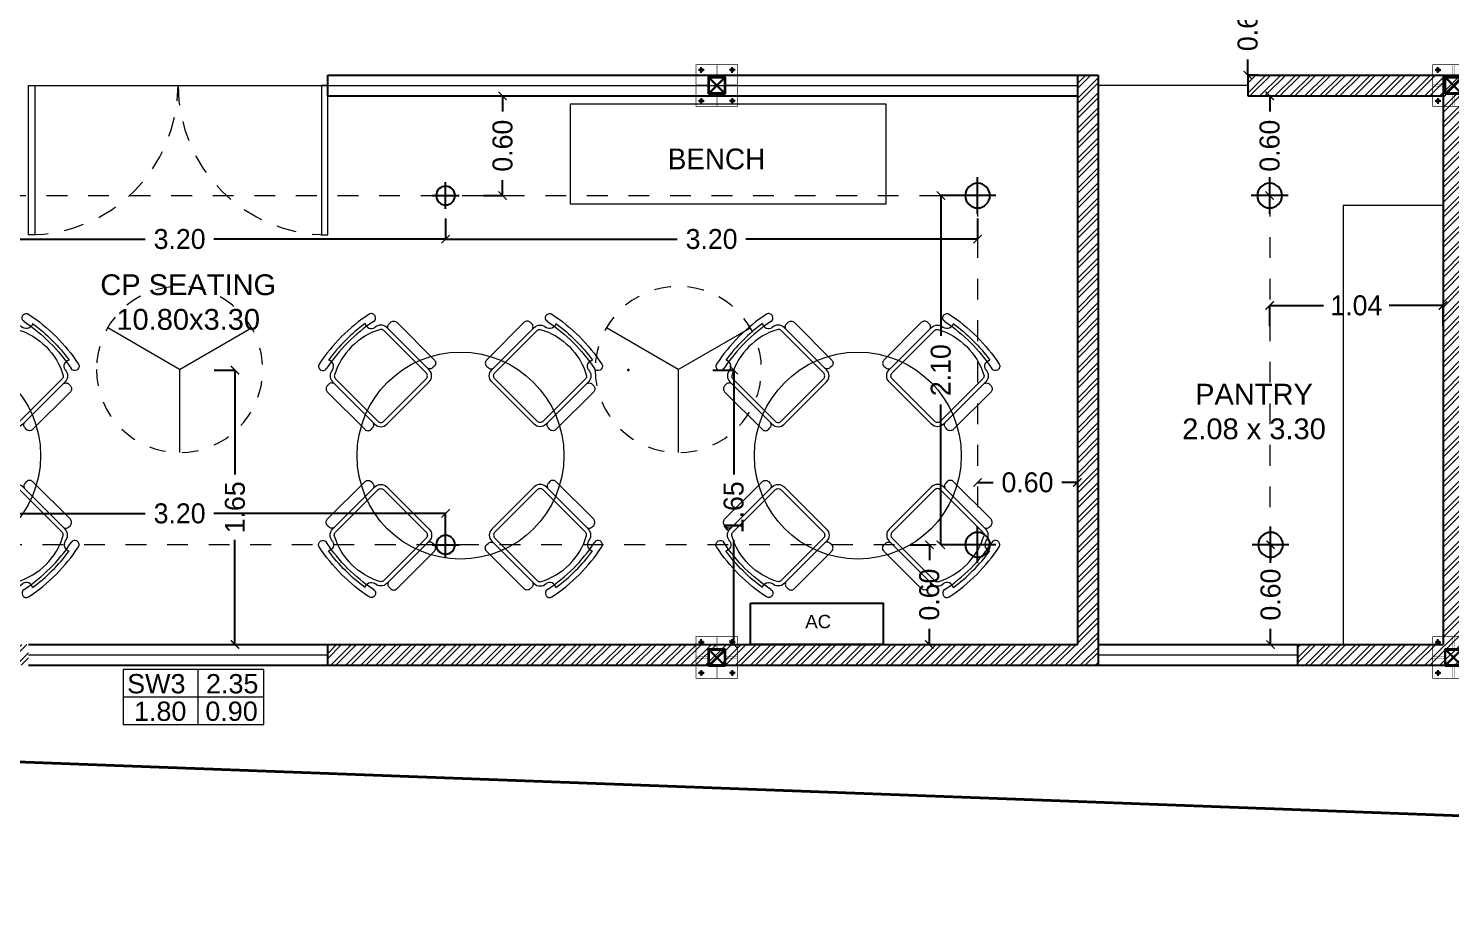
# Model space of a CAD drawing. Header units: metres. Extents: x 494 to 1845, y -666 to 1061.
# Drawn here: x 1493.99 to 1502.54, y 199.04 to 204.41 of the extents above; entities that cross this region are included whole.
import ezdxf

# ---------------------------------------------------------------- set-up
doc = ezdxf.new("R2010")
doc.units = ezdxf.units.M
doc.header["$MEASUREMENT"] = 0
for name, pattern in [('1', [0]), ('141011 - Typical Flr Plans -1 - 1.5 & 1-2 BHK_ Kolshet Namrata1$0$HIDDEN', [0.375, 0.25, -0.125]), ('_ZCAD_DYNDIM_LINETYPE_DATA_NAME_', [0.25, 0.125, -0.125]), ('ACAD_ISO02W100', [15, 12, -3]), ('HIDDEN', [0.375, 0.25, -0.125])]:
    doc.linetypes.add(name, pattern=pattern)
doc.layers.get('Defpoints').update_dxf_attribs({"color": 12})
for name, color, linetype, lineweight in [('A-Wall', 7, 'Continuous', 18), ('ARCHITECTURAL COMMENTS', 2, 'Continuous', 30), ('DIMENSION', 8, 'Continuous', 5), ('ele ref line', 44, 'Continuous', 9), ('elec block', 14, 'Continuous', 9), ('Grid', 1, 'Continuous', 25), ('SCPL_BOLTS', 11, 'Continuous', 15), ('SCPL_ST PLATE', 222, 'Continuous', 0), ('VDA - FALSE CEILING', 7, 'Continuous', 5), ('VDA-DOOR', 23, 'Continuous', 5), ('VDA-DW TAGS', 4, 'Continuous', 9), ('VDA-HATCH', 8, 'Continuous', 9), ('VDA-WALL', 250, 'Continuous', 25), ('VDA-WINDOW', 5, 'Continuous', 9), ('VDA_FURNITURE', 8, 'Continuous', 13)]:
    doc.layers.add(name, color=color, linetype=linetype, lineweight=lineweight)
for name, color, linetype in [('BASE PLATE', 3, 'Continuous'), ('CLOUMN GRID', 7, 'Continuous'), ('COLUMN', 1, 'Continuous'), ('PLOT - SURVEY', 1, '1'), ('SCPL HIDDEN', 8, 'HIDDEN'), ('VDA-TEXT', 250, '1'), ('VDA-WALL BELOW', 8, 'Continuous'), ('VDA_ELECTRICAL FIXTURES', 7, 'Continuous')]:
    doc.layers.add(name, color=color, linetype=linetype)
doc.styles.add('arial', font='arial.ttf', dxfattribs={"height": 0.3})
doc.styles.add('RS', font='GOTHIC.TTF')
doc.styles.get("Standard").update_dxf_attribs({"font": 'arial.ttf'})
doc.dimstyles.new('SMALL', dxfattribs={"dimtxt": 0.16, "dimasz": 0.05, "dimexe": 0, "dimexo": 0, "dimgap": 0.05, "dimtad": 0, "dimdec": 1, "dimzin": 0, "dimdsep": 46, "dimtxsty": 'RS', "dimblk": 'ARCHTICK', "dimcen": 2.5, "dimclrd": 256, "dimclre": 256, "dimclrt": 5, "dimadec": 0, "dimazin": 0, "dimtfac": 1, "dimtofl": 0, "dimtmove": 0, "dimatfit": 3, "dimldrblk": 'ARCHTICK', "dimfxl": 0, "dimtolj": 1, "dimtzin": 0, "dimarcsym": 0})
pattern_1 = [(45, (87.25276, -69.2983), (-0.0450780573, 0.0450780573), []), (45, (87.28281, -69.2983), (-0.0450780573, 0.0450780573), [])]

# ---------------------------------------------------------------- blocks, each defined once
blk = doc.blocks.new('pantry')
at = {"layer": 'VDA_FURNITURE'}
blk.add_lwpolyline([(-0.6, 0), (0, 0), (0, 2.64), (-0.6, 2.64)], close=True, dxfattribs=at)
blk = doc.blocks.new('chair')
at = {"layer": 'VDA_FURNITURE'}
for p, q in [((-0.2311, -0.5111), (-0.2311, -0.5111)), ((0.2311, -0.5111), (0.2311, -0.5111))]:
    blk.add_line(p, q, dxfattribs=at)
for points in [[(0.1798, -0.4623), (0.1798, -0.4623, 0.414214), (0.2311, -0.4109), (0.2311, -0.0514, 0.414214), (0.1798, 0), (-0.1798, 0, 0.414214), (-0.2311, -0.0514), (-0.2311, -0.4109, 0.414214), (-0.1798, -0.4623)], [(0.197, -0.4299, 0.211652), (0.2054, -0.4109), (0.2054, -0.0514, 0.414214), (0.1798, -0.0257), (-0.1798, -0.0257, 0.414214), (-0.2054, -0.0514), (-0.2054, -0.4109, 0.211652), (-0.197, -0.4299)]]:
    blk.add_lwpolyline(points, format="xyb", dxfattribs=at)
for points in [[(-0.2697, -0.0449), (-0.2568, -0.0449, -0.414214), (-0.2311, -0.0706), (-0.2311, -0.3916, -0.414214), (-0.2568, -0.4173), (-0.2697, -0.4173, -0.414214), (-0.2953, -0.3916), (-0.2953, -0.0706, -0.414214)], [(0.2697, -0.0449), (0.2568, -0.0449, 0.414214), (0.2311, -0.0706), (0.2311, -0.3916, 0.414214), (0.2568, -0.4173), (0.2697, -0.4173, 0.414214), (0.2953, -0.3916), (0.2953, -0.0706, 0.414214)]]:
    blk.add_lwpolyline(points, format="xyb", close=True, dxfattribs=at)
for centre, radius, start, end in [((-0.2065, -0.5183), 0.0257, 163.7398, 255.86235), ((-0.2065, -0.5183), 0.0257, 75.86235, 163.7398), ((0, 0.4874), 1.0011, 258.46355, 281.53645), ((0, -0.0677), 0.4123, 241.45467, 298.54533), ((-0.1884, -0.5002), 0.0389, 327.81567, 77.15899), ((0.1884, -0.5002), 0.0389, 102.84101, 212.18433), ((0.2065, -0.5183), 0.0257, 16.2602, 104.13765), ((0.2065, -0.5183), 0.0257, 284.13765, 16.2602), ((0, 0.485), 1.05, 258.3098, 281.6902), ((0, 0.4874), 1.0203, 261.2358, 278.7642)]:
    blk.add_arc(centre, radius, start, end, dxfattribs=at)
blk = doc.blocks.new('table')
at = {"layer": 'VDA_FURNITURE'}
blk.add_circle((0, 0), 0.6224, dxfattribs=at)
for p, rotation in [((-0.3156, 0.3156), 225), ((0.3156, -0.3156), 44.99999999999999)]:
    blk.add_blockref('chair', p, dxfattribs=dict(at, rotation=rotation))
at = {"layer": 'VDA_FURNITURE', "xscale": -1}
for p, rotation in [((0.3156, 0.3156), 135), ((-0.3156, -0.3156), 315.0000000000001)]:
    blk.add_blockref('chair', p, dxfattribs=dict(at, rotation=rotation))
blk = doc.blocks.new('fdfdsafd')
at = {"layer": 'VDA-DOOR', "color": 5}
for p, q in [((-0.9, -0.8993), (-0.9, 0)), ((-0.862, 0), (-0.862, -0.8993)), ((0.862, 0), (0.862, -0.8993)), ((0.9, -0.8993), (0.9, 0)), ((-0.862, -0.8993), (-0.9, -0.8993)), ((0.862, -0.8993), (0.9, -0.8993))]:
    blk.add_line(p, q, dxfattribs=at)
at = {"layer": 'VDA-DOOR', "color": 5, "linetype": 'ACAD_ISO02W100', "ltscale": 0.01}
for centre, start, end in [((-0.9, 0.0007), 270, 359.95753), ((0.9, 0.0007), 180.04247, 270)]:
    blk.add_arc(centre, 0.9, start, end, dxfattribs=at)
blk = doc.blocks.new('AFDASFDASF')
at = {"layer": 'VDA-DW TAGS'}
for p, q in [((-0.0171, -0.0207), (-0.0171, 0.3102)), ((0.3776, 0.1448), (-0.4697, 0.1448))]:
    blk.add_line(p, q, dxfattribs=at)
blk.add_lwpolyline([(0.3776, 0.3102), (-0.4697, 0.3102), (-0.4697, -0.0207), (0.3776, -0.0207)], close=True, dxfattribs=at)
at = {"layer": 'VDA-DW TAGS', "char_height": 0.11598, "attachment_point": 8, "style": 'arial'}
for s, insert, width in [('SW3', (-0.2695, 0.1654), 0.282293), ('2.35', (0.187, 0.1654), 0.282293), ('1.80', (-0.2463, 0), 0.27584), ('0.90', (0.1831, 0), 0.366174)]:
    blk.add_mtext(s, dxfattribs=dict(at, insert=insert, width=width))
blk = doc.blocks.new('athath')
at = {"layer": 'BASE PLATE', "const_width": 0.004}
blk.add_lwpolyline([(382058.4642, 2057488.1339), (382058.7142, 2057488.1339), (382058.7142, 2057487.8839), (382058.4642, 2057487.8839)], close=True, dxfattribs=at)
at = {"layer": 'COLUMN', "color": 5, "lineweight": 30}
for p, q in [((382058.6392, 2057488.0589), (382058.5392, 2057487.9589)), ((382058.6392, 2057487.9589), (382058.5392, 2057488.0589))]:
    blk.add_line(p, q, dxfattribs=at)
blk.add_lwpolyline([(382058.5392, 2057488.0589), (382058.5392, 2057487.9589), (382058.6392, 2057487.9589), (382058.6392, 2057488.0589)], close=True, dxfattribs=at)
at = {"layer": 'Grid', "color": 5, "const_width": 0.002}
blk.add_lwpolyline([(382058.5392, 2057488.0589), (382058.6392, 2057488.0589), (382058.6392, 2057487.9589), (382058.5392, 2057487.9589)], close=True, dxfattribs=at)
at = {"layer": 'Grid', "color": 5}
blk.add_lwpolyline([(382058.5424, 2057488.0557), (382058.636, 2057488.0557), (382058.636, 2057487.9621), (382058.5424, 2057487.9621)], close=True, dxfattribs=at)
at = {"layer": 'SCPL HIDDEN'}
for p, q in [((382058.4962, 2057488.1188), (382058.4962, 2057488.0849)), ((382058.6822, 2057488.1188), (382058.6822, 2057488.0849)), ((382058.5131, 2057488.1019), (382058.4792, 2057488.1019)), ((382058.6652, 2057488.1019), (382058.6991, 2057488.1019)), ((382058.5131, 2057487.9159), (382058.4792, 2057487.9159)), ((382058.4962, 2057487.8989), (382058.4962, 2057487.9328)), ((382058.6652, 2057487.9159), (382058.6991, 2057487.9159)), ((382058.6822, 2057487.8989), (382058.6822, 2057487.9328))]:
    blk.add_line(p, q, dxfattribs=at)
at = {"layer": 'SCPL_BOLTS'}
for centre in [(382058.4962, 2057488.1019), (382058.6822, 2057488.1019), (382058.4962, 2057487.9159), (382058.6822, 2057487.9159)]:
    blk.add_circle(centre, 0.0103, dxfattribs=at)
at = {"layer": 'SCPL_ST PLATE', "const_width": 0.002}
for points in [[(382058.5857, 2057488.1339), (382058.5926, 2057488.1339), (382058.5926, 2057488.0589), (382058.5857, 2057488.0589)], [(382058.4642, 2057488.0123), (382058.4642, 2057488.0054), (382058.5392, 2057488.0054), (382058.5392, 2057488.0123)], [(382058.5857, 2057487.8839), (382058.5926, 2057487.8839), (382058.5926, 2057487.9589), (382058.5857, 2057487.9589)], [(382058.6392, 2057488.0054), (382058.6392, 2057488.0123), (382058.7142, 2057488.0123), (382058.7142, 2057488.0054)]]:
    blk.add_lwpolyline(points, close=True, dxfattribs=at)
blk = doc.blocks.new('FDG GHGS')
at = {"layer": 'VDA_ELECTRICAL FIXTURES', "color": 1}
blk.add_lwpolyline([(2747.225, -2336.761), (2751.192, -2336.761), (2751.192, -2338.001), (2747.225, -2338.001)], close=True, dxfattribs=at)
at = {"layer": 'VDA_ELECTRICAL FIXTURES', "extrusion": (-0.000127556, -1.52776e-05, 1), "insert": (2749.25, -2337.113, 0), "char_height": 0.4, "width": 11.8893, "attachment_point": 2, "text_direction": (1, 0, 0.000128)}
blk.add_mtext('AC', dxfattribs=at)
blk = doc.blocks.new('12w')
at = {"layer": 'VDA_ELECTRICAL FIXTURES', "color": 5, "ltscale": 0.1}
for p, q in [((87910.28, 3817.04), (87910.28, 3823.9)), ((87906.82, 3820.47), (87913.75, 3820.47))]:
    blk.add_line(p, q, dxfattribs=at)
blk.add_circle((87910.28, 3820.47), 2.32, dxfattribs=at)
blk = doc.blocks.new('AEYTUU')
at = {"layer": 'VDA_ELECTRICAL FIXTURES', "color": 6, "ltscale": 0.1}
for p, q in [((8243.959, -3482.8142), (8243.959, -3482.6904)), ((8244.0215, -3482.7523), (8243.8964, -3482.7523))]:
    blk.add_line(p, q, dxfattribs=at)
blk.add_circle((8243.959, -3482.7523), 0.0437, dxfattribs=at)
blk = doc.blocks.new('FAN 1')
at = {"layer": 'elec block', "color": 68, "true_color": 0x394d00}
for q in [(-3723.118, 868.374), (-3722.079, 868.374), (-3722.598, 867.474)]:
    blk.add_line((-3722.598, 868.074), q, dxfattribs=at)
at = {"layer": 'elec block', "color": 68, "linetype": '141011 - Typical Flr Plans -1 - 1.5 & 1-2 BHK_ Kolshet Namrata1$0$HIDDEN', "ltscale": 0.15, "true_color": 0x394d00}
blk.add_circle((-3722.598, 868.074), 0.6, dxfattribs=at)
blk = doc.blocks.new('_ArchTick')
at = {"color": 0, "linetype": 'ByBlock', "const_width": 0.15}
blk.add_lwpolyline([(-0.5, -0.5), (0.5, 0.5)], dxfattribs=at)
blk = doc.blocks.new('*D1210')
at = {"layer": 'Defpoints', "color": 0}
for p in [(1494.8974, 202.3571), (1494.8974, 200.7071), (1495.2281, 200.7071)]:
    blk.add_point(p, dxfattribs=at)
at = {"layer": 'DIMENSION', "lineweight": -2}
for p, q in [((1495.1031, 202.3571), (1495.2281, 202.3571)), ((1495.2281, 202.3571), (1495.2281, 201.7285)), ((1495.2281, 200.7071), (1495.2281, 201.3356)), ((1495.1031, 200.7071), (1495.2281, 200.7071))]:
    blk.add_line(p, q, dxfattribs=at)
at = {"layer": 'DIMENSION', "lineweight": -2, "xscale": 0.05, "yscale": 0.05, "zscale": 0.05}
for p, rotation in [((1495.2281, 202.3571), 90), ((1495.2281, 200.7071), 270)]:
    blk.add_blockref('_ArchTick', p, dxfattribs=dict(at, rotation=rotation))
at = {"layer": 'DIMENSION', "color": 5, "insert": (1495.2281, 201.5321), "char_height": 0.12, "attachment_point": 5, "rotation": 90, "style": 'RS'}
blk.add_mtext('\\A1;1.65', dxfattribs=at)
blk = doc.blocks.new('*D1211')
at = {"layer": 'Defpoints', "color": 0}
for p in [(1497.8974, 202.3571), (1497.8974, 200.7071), (1498.2281, 200.7071)]:
    blk.add_point(p, dxfattribs=at)
at = {"layer": 'DIMENSION', "lineweight": -2}
for p, q in [((1498.1031, 202.3571), (1498.2281, 202.3571)), ((1498.2281, 202.3571), (1498.2281, 201.7285)), ((1498.2281, 200.7071), (1498.2281, 201.3356)), ((1498.1031, 200.7071), (1498.2281, 200.7071))]:
    blk.add_line(p, q, dxfattribs=at)
at = {"layer": 'DIMENSION', "lineweight": -2, "xscale": 0.05, "yscale": 0.05, "zscale": 0.05}
for p, rotation in [((1498.2281, 202.3571), 90), ((1498.2281, 200.7071), 270)]:
    blk.add_blockref('_ArchTick', p, dxfattribs=dict(at, rotation=rotation))
at = {"layer": 'DIMENSION', "color": 5, "insert": (1498.2281, 201.5321), "char_height": 0.12, "attachment_point": 5, "rotation": 90, "style": 'RS'}
blk.add_mtext('\\A1;1.65', dxfattribs=at)
blk = doc.blocks.new('*D1215')
at = {"layer": 'Defpoints', "color": 0}
for p in [(1499.695, 201.6816), (1500.295, 201.6816), (1500.295, 201.6816)]:
    blk.add_point(p, dxfattribs=at)
at = {"layer": 'DIMENSION', "lineweight": -2}
for p, q in [((1499.695, 201.6816), (1499.695, 201.6816)), ((1499.695, 201.6816), (1499.7883, 201.6816)), ((1500.295, 201.6816), (1500.2016, 201.6816)), ((1500.295, 201.6816), (1500.295, 201.6816))]:
    blk.add_line(p, q, dxfattribs=at)
at = {"layer": 'DIMENSION', "lineweight": -2, "xscale": 0.05, "yscale": 0.05, "zscale": 0.05, "rotation": 180}
blk.add_blockref('_ArchTick', (1499.695, 201.6816), dxfattribs=at)
at = {"layer": 'DIMENSION', "lineweight": -2, "xscale": 0.05, "yscale": 0.05, "zscale": 0.05}
blk.add_blockref('_ArchTick', (1500.295, 201.6816), dxfattribs=at)
at = {"layer": 'DIMENSION', "color": 5, "insert": (1499.995, 201.6816), "char_height": 0.12, "attachment_point": 5, "style": 'RS'}
blk.add_mtext('\\A1;0.60', dxfattribs=at)
blk = doc.blocks.new('*D1216')
at = {"layer": 'Defpoints', "color": 0}
for p in [(1496.7224, 204.007), (1496.7224, 203.407), (1496.8377, 203.407)]:
    blk.add_point(p, dxfattribs=at)
at = {"layer": 'DIMENSION', "lineweight": -2}
for p, q in [((1496.7224, 204.007), (1496.8377, 204.007)), ((1496.8377, 204.007), (1496.8377, 203.9137)), ((1496.8377, 203.407), (1496.8377, 203.5003)), ((1496.7224, 203.407), (1496.8377, 203.407))]:
    blk.add_line(p, q, dxfattribs=at)
at = {"layer": 'DIMENSION', "lineweight": -2, "xscale": 0.05, "yscale": 0.05, "zscale": 0.05}
for p, rotation in [((1496.8377, 204.007), 90), ((1496.8377, 203.407), 270)]:
    blk.add_blockref('_ArchTick', p, dxfattribs=dict(at, rotation=rotation))
at = {"layer": 'DIMENSION', "color": 5, "insert": (1496.8377, 203.707), "char_height": 0.12, "attachment_point": 5, "rotation": 90, "style": 'RS'}
blk.add_mtext('\\A1;0.60', dxfattribs=at)
blk = doc.blocks.new('*D1217')
at = {"layer": 'Defpoints', "color": 0}
for p in [(1499.2902, 201.307), (1499.2902, 200.707), (1499.4048, 200.707)]:
    blk.add_point(p, dxfattribs=at)
at = {"layer": 'DIMENSION', "lineweight": -2}
for p, q in [((1499.2902, 201.307), (1499.4048, 201.307)), ((1499.4048, 201.307), (1499.4048, 201.2137)), ((1499.4048, 200.707), (1499.4048, 200.8003)), ((1499.2902, 200.707), (1499.4048, 200.707))]:
    blk.add_line(p, q, dxfattribs=at)
at = {"layer": 'DIMENSION', "lineweight": -2, "xscale": 0.05, "yscale": 0.05, "zscale": 0.05}
for p, rotation in [((1499.4048, 201.307), 90), ((1499.4048, 200.707), 270)]:
    blk.add_blockref('_ArchTick', p, dxfattribs=dict(at, rotation=rotation))
at = {"layer": 'DIMENSION', "color": 5, "insert": (1499.4048, 201.007), "char_height": 0.12, "attachment_point": 5, "rotation": 90, "style": 'RS'}
blk.add_mtext('\\A1;0.60', dxfattribs=at)
blk = doc.blocks.new('*D1224')
at = {"layer": 'Defpoints', "color": 0}
for p in [(1501.044, 204.732), (1501.32, 204.132), (1501.3829, 204.132)]:
    blk.add_point(p, dxfattribs=at)
at = {"layer": 'DIMENSION', "lineweight": -2}
for p, q in [((1501.195, 204.732), (1501.32, 204.732)), ((1501.32, 204.732), (1501.32, 204.6387)), ((1501.32, 204.132), (1501.32, 204.2253)), ((1501.3829, 204.132), (1501.32, 204.132))]:
    blk.add_line(p, q, dxfattribs=at)
at = {"layer": 'DIMENSION', "lineweight": -2, "xscale": 0.05, "yscale": 0.05, "zscale": 0.05}
for p, rotation in [((1501.32, 204.732), 90), ((1501.32, 204.132), 270)]:
    blk.add_blockref('_ArchTick', p, dxfattribs=dict(at, rotation=rotation))
at = {"layer": 'DIMENSION', "color": 5, "insert": (1501.32, 204.432), "char_height": 0.12, "attachment_point": 5, "rotation": 90, "style": 'RS'}
blk.add_mtext('\\A1;0.60', dxfattribs=at)
blk = doc.blocks.new('*D1228')
at = {"layer": 'Defpoints', "color": 0}
for p in [(1501.4575, 201.307), (1501.2305, 200.707), (1501.4575, 200.707)]:
    blk.add_point(p, dxfattribs=at)
at = {"layer": 'DIMENSION', "lineweight": -2}
for p, q in [((1501.4575, 201.307), (1501.4575, 201.307)), ((1501.4575, 201.307), (1501.4575, 201.2137)), ((1501.4575, 200.707), (1501.4575, 200.8003)), ((1501.3325, 200.707), (1501.4575, 200.707))]:
    blk.add_line(p, q, dxfattribs=at)
at = {"layer": 'DIMENSION', "lineweight": -2, "xscale": 0.05, "yscale": 0.05, "zscale": 0.05}
for p, rotation in [((1501.4575, 201.307), 90), ((1501.4575, 200.707), 270)]:
    blk.add_blockref('_ArchTick', p, dxfattribs=dict(at, rotation=rotation))
at = {"layer": 'DIMENSION', "color": 5, "insert": (1501.4575, 201.007), "char_height": 0.12, "attachment_point": 5, "rotation": 90, "style": 'RS'}
blk.add_mtext('\\A1;0.60', dxfattribs=at)
blk = doc.blocks.new('*D1229')
at = {"layer": 'Defpoints', "color": 0}
for p in [(1501.2305, 204.007), (1501.452, 204.007), (1501.452, 203.407)]:
    blk.add_point(p, dxfattribs=at)
at = {"layer": 'DIMENSION', "lineweight": -2}
for p, q in [((1501.327, 204.007), (1501.452, 204.007)), ((1501.452, 204.007), (1501.452, 203.9137)), ((1501.452, 203.407), (1501.452, 203.5003)), ((1501.452, 203.407), (1501.452, 203.407))]:
    blk.add_line(p, q, dxfattribs=at)
at = {"layer": 'DIMENSION', "lineweight": -2, "xscale": 0.05, "yscale": 0.05, "zscale": 0.05}
for p, rotation in [((1501.452, 204.007), 90), ((1501.452, 203.407), 270)]:
    blk.add_blockref('_ArchTick', p, dxfattribs=dict(at, rotation=rotation))
at = {"layer": 'DIMENSION', "color": 5, "insert": (1501.452, 203.707), "char_height": 0.12, "attachment_point": 5, "rotation": 90, "style": 'RS'}
blk.add_mtext('\\A1;0.60', dxfattribs=at)
blk = doc.blocks.new('*D1230')
at = {"layer": 'Defpoints', "color": 0}
for p in [(1502.495, 202.7461), (1501.452, 202.357), (1502.495, 202.357)]:
    blk.add_point(p, dxfattribs=at)
at = {"layer": 'DIMENSION', "lineweight": -2}
for p, q in [((1501.452, 202.6211), (1501.452, 202.7461)), ((1501.452, 202.7461), (1501.7756, 202.7461)), ((1502.495, 202.7461), (1502.1714, 202.7461)), ((1502.495, 202.6211), (1502.495, 202.7461))]:
    blk.add_line(p, q, dxfattribs=at)
at = {"layer": 'DIMENSION', "lineweight": -2, "xscale": 0.05, "yscale": 0.05, "zscale": 0.05, "rotation": 180}
blk.add_blockref('_ArchTick', (1501.452, 202.7461), dxfattribs=at)
at = {"layer": 'DIMENSION', "lineweight": -2, "xscale": 0.05, "yscale": 0.05, "zscale": 0.05}
blk.add_blockref('_ArchTick', (1502.495, 202.7461), dxfattribs=at)
at = {"layer": 'DIMENSION', "color": 5, "insert": (1501.9735, 202.7461), "char_height": 0.12, "attachment_point": 5, "style": 'RS'}
blk.add_mtext('\\A1;1.04', dxfattribs=at)
blk = doc.blocks.new('*D1272')
at = {"layer": 'Defpoints', "color": 0}
for p in [(1493.295, 203.407), (1496.495, 203.407), (1496.495, 203.1451)]:
    blk.add_point(p, dxfattribs=at)
at = {"layer": 'DIMENSION', "lineweight": -2}
for p, q in [((1493.295, 203.2701), (1493.295, 203.1451)), ((1496.495, 203.2701), (1496.495, 203.1451)), ((1493.295, 203.1451), (1494.6886, 203.1451)), ((1496.495, 203.1451), (1495.1014, 203.1451))]:
    blk.add_line(p, q, dxfattribs=at)
at = {"layer": 'DIMENSION', "lineweight": -2, "xscale": 0.05, "yscale": 0.05, "zscale": 0.05, "rotation": 180}
blk.add_blockref('_ArchTick', (1493.295, 203.1451), dxfattribs=at)
at = {"layer": 'DIMENSION', "lineweight": -2, "xscale": 0.05, "yscale": 0.05, "zscale": 0.05}
blk.add_blockref('_ArchTick', (1496.495, 203.1451), dxfattribs=at)
at = {"layer": 'DIMENSION', "color": 5, "insert": (1494.895, 203.1451), "char_height": 0.12, "attachment_point": 5, "style": 'RS'}
blk.add_mtext('\\A1;3.20', dxfattribs=at)
blk = doc.blocks.new('*D1273')
at = {"layer": 'Defpoints', "color": 0}
for p in [(1496.495, 203.407), (1499.695, 203.407), (1499.695, 203.1451)]:
    blk.add_point(p, dxfattribs=at)
at = {"layer": 'DIMENSION', "lineweight": -2}
for p, q in [((1496.495, 203.2701), (1496.495, 203.1451)), ((1499.695, 203.2701), (1499.695, 203.1451)), ((1496.495, 203.1451), (1497.8886, 203.1451)), ((1499.695, 203.1451), (1498.3014, 203.1451))]:
    blk.add_line(p, q, dxfattribs=at)
at = {"layer": 'DIMENSION', "lineweight": -2, "xscale": 0.05, "yscale": 0.05, "zscale": 0.05, "rotation": 180}
blk.add_blockref('_ArchTick', (1496.495, 203.1451), dxfattribs=at)
at = {"layer": 'DIMENSION', "lineweight": -2, "xscale": 0.05, "yscale": 0.05, "zscale": 0.05}
blk.add_blockref('_ArchTick', (1499.695, 203.1451), dxfattribs=at)
at = {"layer": 'DIMENSION', "color": 5, "insert": (1498.095, 203.1451), "char_height": 0.12, "attachment_point": 5, "style": 'RS'}
blk.add_mtext('\\A1;3.20', dxfattribs=at)
blk = doc.blocks.new('*D1274')
at = {"layer": 'Defpoints', "color": 0}
for p in [(1499.695, 203.407), (1499.4739, 201.307), (1499.695, 201.307)]:
    blk.add_point(p, dxfattribs=at)
at = {"layer": 'DIMENSION', "lineweight": -2}
for p, q in [((1499.5989, 203.407), (1499.4739, 203.407)), ((1499.4739, 203.407), (1499.4739, 202.5638)), ((1499.4739, 201.307), (1499.4739, 202.1502)), ((1499.5989, 201.307), (1499.4739, 201.307))]:
    blk.add_line(p, q, dxfattribs=at)
at = {"layer": 'DIMENSION', "lineweight": -2, "xscale": 0.05, "yscale": 0.05, "zscale": 0.05}
for p, rotation in [((1499.4739, 203.407), 90), ((1499.4739, 201.307), 270)]:
    blk.add_blockref('_ArchTick', p, dxfattribs=dict(at, rotation=rotation))
at = {"layer": 'DIMENSION', "color": 5, "insert": (1499.4739, 202.357), "char_height": 0.12, "attachment_point": 5, "rotation": 90, "style": 'RS'}
blk.add_mtext('\\A1;2.10', dxfattribs=at)
blk = doc.blocks.new('*D1277')
at = {"layer": 'Defpoints', "color": 0}
for p in [(1496.495, 201.4949), (1493.295, 201.307), (1496.495, 201.307)]:
    blk.add_point(p, dxfattribs=at)
at = {"layer": 'DIMENSION', "lineweight": -2}
for p, q in [((1493.295, 201.3699), (1493.295, 201.4949)), ((1493.295, 201.4949), (1494.6886, 201.4949)), ((1496.495, 201.4949), (1495.1014, 201.4949)), ((1496.495, 201.3699), (1496.495, 201.4949))]:
    blk.add_line(p, q, dxfattribs=at)
at = {"layer": 'DIMENSION', "lineweight": -2, "xscale": 0.05, "yscale": 0.05, "zscale": 0.05, "rotation": 180}
blk.add_blockref('_ArchTick', (1493.295, 201.4949), dxfattribs=at)
at = {"layer": 'DIMENSION', "lineweight": -2, "xscale": 0.05, "yscale": 0.05, "zscale": 0.05}
blk.add_blockref('_ArchTick', (1496.495, 201.4949), dxfattribs=at)
at = {"layer": 'DIMENSION', "color": 5, "insert": (1494.895, 201.4949), "char_height": 0.12, "attachment_point": 5, "style": 'RS'}
blk.add_mtext('\\A1;3.20', dxfattribs=at)

msp = doc.modelspace()

# ---------------------------------------------------------------- hatches: boundary and pattern name
at = {"layer": 'VDA-HATCH'}
h = msp.add_hatch(dxfattribs=at)
h.set_pattern_fill('ANSI32', color=256, scale=0.17)
h.set_pattern_definition(pattern_1)
h.paths.add_polyline_path([(1538.92, 213.3839), (1538.9188, 213.5098), (1520.0856, 211.107), (1489.37, 211.107), (1489.37, 210.982), (1520.0935, 210.982)])
h.paths.add_polyline_path([(1500.295, 200.707), (1500.295, 204.132), (1500.42, 204.132), (1500.42, 200.582), (1495.7856, 200.582), (1495.7856, 200.707)])
h.paths.add_polyline_path([(1501.62, 200.582), (1501.62, 200.707), (1502.495, 200.707), (1502.495, 204.132), (1502.5575, 204.132), (1502.62, 204.132), (1502.62, 200.707), (1503.22, 200.707), (1503.22, 200.582)])
h.paths.add_polyline_path([(1507.545, 200.582), (1507.545, 200.707), (1508.145, 200.707), (1508.145, 204.132), (1508.27, 204.132), (1508.27, 200.707), (1508.87, 200.707), (1508.87, 200.582)])
h.paths.add_polyline_path([(1504.72, 200.582), (1504.72, 200.707), (1505.32, 200.707), (1505.32, 204.132), (1505.445, 204.132), (1505.445, 200.707), (1506.045, 200.707), (1506.045, 200.582)])
h.paths.add_polyline_path([(1510.37, 200.582), (1510.37, 200.707), (1510.97, 200.707), (1510.97, 204.132), (1511.095, 204.132), (1511.095, 200.582)])
h.paths.add_polyline_path([(1543.99, 209.8946), (1543.99, 209.9821), (1544.715, 209.9821), (1544.715, 209.8571), (1544.115, 209.8571), (1544.115, 208.6571), (1543.99, 208.6571)])
h.paths.add_polyline_path([(1541.1836, 213.7987), (1542.1382, 213.9205), (1542.3119, 213.9427), (1542.3384, 213.9461), (1543.192, 214.055), (1543.2078, 213.931), (1541.1994, 213.6747)])
h.paths.add_polyline_path([(1546.515, 214.4789), (1546.64, 214.4789), (1546.64, 209.5571), (1546.515, 209.5571)])
h.paths.add_polyline_path([(1489.37, 200.707), (1493.9856, 200.707), (1493.9856, 200.582), (1489.37, 200.582)])
h.paths.add_polyline_path([(1544.9775, 214.2828), (1544.9933, 214.1588), (1546.515, 214.3529), (1546.515, 214.4789)])
h.paths.add_polyline_path([(1524.195, 200.082), (1524.195, 203.107), (1524.32, 203.107), (1524.32, 200.082)])
h.paths.add_polyline_path([(1524.045, 204.007), (1524.045, 204.132), (1526.695, 204.132), (1526.695, 204.007)])
h.paths.add_polyline_path([(1526.695, 201.832), (1526.82, 201.832), (1526.82, 199.682), (1526.695, 199.682)])
h.paths.add_polyline_path([(1545.465, 209.8571), (1545.465, 209.9821), (1546.515, 209.9821), (1546.515, 209.8571)])
h.paths.add_polyline_path([(1525.67, 201.557), (1526.695, 201.557), (1526.695, 201.682), (1525.67, 201.682)])
h.paths.add_polyline_path([(1510.97, 199.682), (1510.97, 199.807), (1511.7262, 199.807), (1511.7262, 199.682)])
h.paths.add_polyline_path([(1513.2262, 199.682), (1513.2262, 199.807), (1514.4887, 199.807), (1514.4887, 199.682)])
h.paths.add_polyline_path([(1510.97, 200.582), (1510.97, 199.807), (1511.095, 199.807), (1511.095, 200.582)])
h.paths.add_polyline_path([(1523.445, 201.107), (1524.195, 201.107), (1524.195, 201.232), (1523.445, 201.232)])
h.paths.add_polyline_path([(1538.92, 213.5099), (1538.92, 213.3839), (1539.4139, 213.4469), (1539.3981, 213.5709)])
h.paths.add_polyline_path([(1525.67, 200.082), (1525.67, 200.807), (1525.795, 200.807), (1525.795, 200.082)])
h.paths.add_polyline_path([(1523.595, 202.7298), (1524.195, 202.7298), (1524.195, 202.8548), (1523.595, 202.8548)])
h.paths.add_polyline_path([(1523.745, 200.082), (1523.745, 200.207), (1524.195, 200.207), (1524.195, 200.082)])
h.paths.add_polyline_path([(1522.695, 200.082), (1522.695, 200.207), (1523.145, 200.207), (1523.145, 200.082)])
h.paths.add_polyline_path([(1536.245, 209.5571), (1536.37, 209.5571), (1536.37, 209.9821), (1536.245, 209.9821), (1536.245, 209.5571)])
h.paths.add_polyline_path([(1538.795, 209.5571), (1538.795, 209.9821), (1538.92, 209.9821), (1538.92, 209.5571)])
h.paths.add_polyline_path([(1541.615, 209.5571), (1541.615, 209.9821), (1541.74, 209.9821), (1541.74, 209.5571), (1541.615, 209.5571)])
h.paths.add_polyline_path([(1525.67, 200.082), (1525.295, 200.082), (1525.295, 200.207), (1525.67, 200.207)])
h.paths.add_polyline_path([(1524.32, 200.082), (1524.32, 200.207), (1524.695, 200.207), (1524.695, 200.082)])
h.paths.add_polyline_path([(1546.515, 208.6571), (1546.64, 208.6571), (1546.64, 208.9571), (1546.515, 208.9571)])
h.paths.add_polyline_path([(1525.795, 200.082), (1525.795, 200.207), (1525.945, 200.207), (1525.945, 200.082)])
h.paths.add_polyline_path([(1526.695, 200.082), (1526.545, 200.082), (1526.545, 200.207), (1526.695, 200.207)])
h.paths.add_polyline_path([(1515.9887, 199.807), (1515.9887, 199.682), (1522.695, 199.682), (1522.695, 204.132), (1517.945, 204.132), (1517.945, 204.007), (1522.57, 204.007), (1522.57, 199.807), (1516.745, 199.807), (1516.745, 204.132), (1516.62, 204.132), (1516.62, 199.807)])
h = msp.add_hatch(dxfattribs=at)
h.set_pattern_fill('ANSI32', color=256, scale=0.17)
h.set_pattern_definition(pattern_1)
h.paths.add_polyline_path([(1501.32, 204.007), (1502.495, 204.007), (1502.495, 204.132), (1501.32, 204.132)])

# ---------------------------------------------------------------- linework, layer by layer
at = {"layer": 'ARCHITECTURAL COMMENTS', "color": 6}
msp.add_point((1497.595, 202.357), dxfattribs=at)
at = {"layer": 'PLOT - SURVEY', "color": 250, "linetype": 'Continuous', "lineweight": 40}
msp.add_lwpolyline([(1466.643, 218.1391), (1466.2263, 212.6308), (1465.8297, 210.2384), (1465.2718, 203.8625), (1465.1714, 200.8399), (1480.0173, 200.5204), (1512.9053, 199.2922), (1549.3013, 199.0406)], dxfattribs=at)
at = {"layer": 'VDA - FALSE CEILING', "color": 253, "linetype": '_ZCAD_DYNDIM_LINETYPE_DATA_NAME_'}
msp.add_line((1501.452, 203.407), (1501.452, 201.307), dxfattribs=at)
msp.add_lwpolyline([(1490.095, 203.407), (1499.695, 203.407), (1499.695, 201.307), (1490.095, 201.307)], close=True, dxfattribs=at)
at = {"layer": 'VDA-DOOR'}
for p, q in [((1493.9856, 204.0695), (1494.0236, 204.0695)), ((1495.7856, 204.0695), (1495.7476, 204.0695)), ((1501.32, 204.0695), (1500.42, 204.0695))]:
    msp.add_line(p, q, dxfattribs=at)
at = {"layer": 'VDA-DOOR', "color": 5}
msp.add_line((1494.0236, 204.0695), (1495.7856, 204.0695), dxfattribs=at)
at = {"layer": 'VDA-WALL'}
for p, q in [((1500.295, 204.132), (1500.295, 200.707)), ((1500.42, 204.132), (1500.42, 200.582)), ((1501.32, 204.132), (1502.62, 204.132)), ((1501.32, 204.132), (1501.32, 204.007)), ((1502.495, 204.132), (1502.495, 200.707)), ((1501.32, 204.007), (1502.495, 204.007)), ((1495.7856, 200.707), (1500.295, 200.707)), ((1495.7856, 200.582), (1495.7856, 200.707)), ((1501.62, 200.707), (1502.495, 200.707)), ((1501.62, 200.707), (1501.62, 200.582)), ((1495.7856, 200.582), (1500.42, 200.582)), ((1501.62, 200.582), (1503.22, 200.582))]:
    msp.add_line(p, q, dxfattribs=at)
at = {"layer": 'VDA-WALL BELOW'}
for p, q in [((1495.7856, 204.132), (1500.42, 204.132)), ((1495.7856, 204.007), (1495.7856, 204.132)), ((1495.7856, 204.007), (1500.295, 204.007)), ((1493.9856, 200.707), (1495.7856, 200.707)), ((1500.42, 200.707), (1501.62, 200.707)), ((1493.9856, 200.582), (1495.7856, 200.582)), ((1500.42, 200.582), (1501.62, 200.582))]:
    msp.add_line(p, q, dxfattribs=at)
at = {"layer": 'VDA-WINDOW'}
for p, q in [((1495.7856, 204.0695), (1500.295, 204.0695)), ((1493.9856, 200.6445), (1495.7856, 200.6445)), ((1500.42, 200.6445), (1501.62, 200.6445))]:
    msp.add_line(p, q, dxfattribs=at)
at = {"layer": 'VDA_FURNITURE'}
msp.add_lwpolyline([(1499.145, 203.357), (1499.145, 203.957), (1497.245, 203.957), (1497.245, 203.357)], close=True, dxfattribs=at)

# ---------------------------------------------------------------- block references
at = {"layer": 'A-Wall', "color": 2, "xscale": 0.2008498186047711, "yscale": 0.2008498186047711, "zscale": 0.2008498186047711, "rotation": 360}
msp.add_blockref('FDG GHGS', (946.5499, 670.2941), dxfattribs=at)
at = {"layer": 'CLOUMN GRID', "color": 2, "lineweight": 30}
msp.add_blockref('AFDASFDASF', (1495.0243, 200.2461), dxfattribs=at)
at = {"layer": 'COLUMN', "rotation": 89.99999999999999}
for p in [(2058986.1351, -381854.5197), (2058990.5663, -381854.5197), (2058986.1351, -381857.9605), (2058990.5663, -381857.9605)]:
    msp.add_blockref('athath', p, dxfattribs=at)
at = {"layer": 'ele ref line', "color": 14, "xscale": -0.8333333333335229, "yscale": 0.8333333333335229, "zscale": 0.8333333333335229}
for p in [(-1607.2702, -521.0337), (-1604.2702, -521.0337)]:
    msp.add_blockref('FAN 1', p, dxfattribs=at)
at = {"layer": 'VDA-DOOR', "color": 3}
msp.add_blockref('fdfdsafd', (1494.8856, 204.0695), dxfattribs=at)
at = {"layer": 'VDA_ELECTRICAL FIXTURES', "color": 55, "lineweight": 0, "xscale": -0.032002010394372, "yscale": 0.032002010394372, "zscale": 0.032002010394372}
for p in [(4313.0007, 81.1443), (4314.7577, 81.1443), (4313.0007, 79.0443), (4314.7632, 79.0443)]:
    msp.add_blockref('12w', p, dxfattribs=at)
at = {"layer": 'VDA_ELECTRICAL FIXTURES', "xscale": -1.296, "yscale": 1.296, "zscale": 1.296}
for p in [(12180.6658, 4717.054), (12180.6658, 4714.954)]:
    msp.add_blockref('AEYTUU', p, dxfattribs=at)
at = {"layer": 'VDA_FURNITURE'}
for name, p in [('pantry', (1502.495, 200.707)), ('table', (1493.4364, 201.8435)), ('table', (1496.5845, 201.8435)), ('table', (1498.9747, 201.8435))]:
    msp.add_blockref(name, p, dxfattribs=at)

# ---------------------------------------------------------------- texts
at = {"layer": 'VDA-TEXT', "char_height": 0.125}
for s, insert, width, attachment_point, style in [('BENCH', (1497.8317, 203.69), 0.148524, 1, 'RS'), ('CP SEATING^J10.80x3.30', (1494.9467, 202.7658), 4.378113, 5, 'arial'), ('PANTRY\\P2.08 x 3.30', (1501.3577, 202.1074), 4.378113, 5, 'arial')]:
    msp.add_mtext(s, dxfattribs=dict(at, insert=insert, width=width, attachment_point=attachment_point, style=style))

# ---------------------------------------------------------------- dimensions: what is measured, and where the dimension line sits
at = {"layer": 'DIMENSION'}
for base, p1, p2, picture, middle in [((1501.32, 204.132), (1501.044, 204.732), (1501.3829, 204.132), '*D1224', (1501.32, 204.432)), ((1496.8377, 203.407), (1496.7224, 204.007), (1496.7224, 203.407), '*D1216', (1496.8377, 203.707)), ((1501.452, 204.007), (1501.452, 203.407), (1501.2305, 204.007), '*D1229', (1501.452, 203.707)), ((1499.4739, 201.307), (1499.695, 203.407), (1499.695, 201.307), '*D1274', (1499.4739, 202.357)), ((1495.2281, 200.7071), (1494.8974, 202.3571), (1494.8974, 200.7071), '*D1210', (1495.2281, 201.5321)), ((1498.2281, 200.7071), (1497.8974, 202.3571), (1497.8974, 200.7071), '*D1211', (1498.2281, 201.5321)), ((1499.4048, 200.707), (1499.2902, 201.307), (1499.2902, 200.707), '*D1217', (1499.4048, 201.007)), ((1501.4575, 200.707), (1501.4575, 201.307), (1501.2305, 200.707), '*D1228', (1501.4575, 201.007))]:
    dim = msp.add_linear_dim(base=base, p1=p1, p2=p2, angle=90, dimstyle='SMALL', override={"dimtxt": 0.12, "dimdec": 2, "dimblk": 'ArchTick'}, dxfattribs=at)
    dim.commit()
    dim.dimension.update_dxf_attribs({"geometry": picture, "text_midpoint": middle})
for base, p1, p2, picture, middle in [((1496.495, 203.1451), (1493.295, 203.407), (1496.495, 203.407), '*D1272', (1494.895, 203.1451)), ((1499.695, 203.1451), (1496.495, 203.407), (1499.695, 203.407), '*D1273', (1498.095, 203.1451)), ((1502.495, 202.7461), (1501.452, 202.357), (1502.495, 202.357), '*D1230', (1501.9735, 202.7461)), ((1500.295, 201.6816), (1499.695, 201.6816), (1500.295, 201.6816), '*D1215', (1499.995, 201.6816)), ((1496.495, 201.4949), (1493.295, 201.307), (1496.495, 201.307), '*D1277', (1494.895, 201.4949))]:
    dim = msp.add_linear_dim(base=base, p1=p1, p2=p2, dimstyle='SMALL', override={"dimtxt": 0.12, "dimdec": 2, "dimblk": 'ArchTick'}, dxfattribs=at)
    dim.commit()
    dim.dimension.update_dxf_attribs({"geometry": picture, "text_midpoint": middle})

doc.saveas('drawing.dxf')
